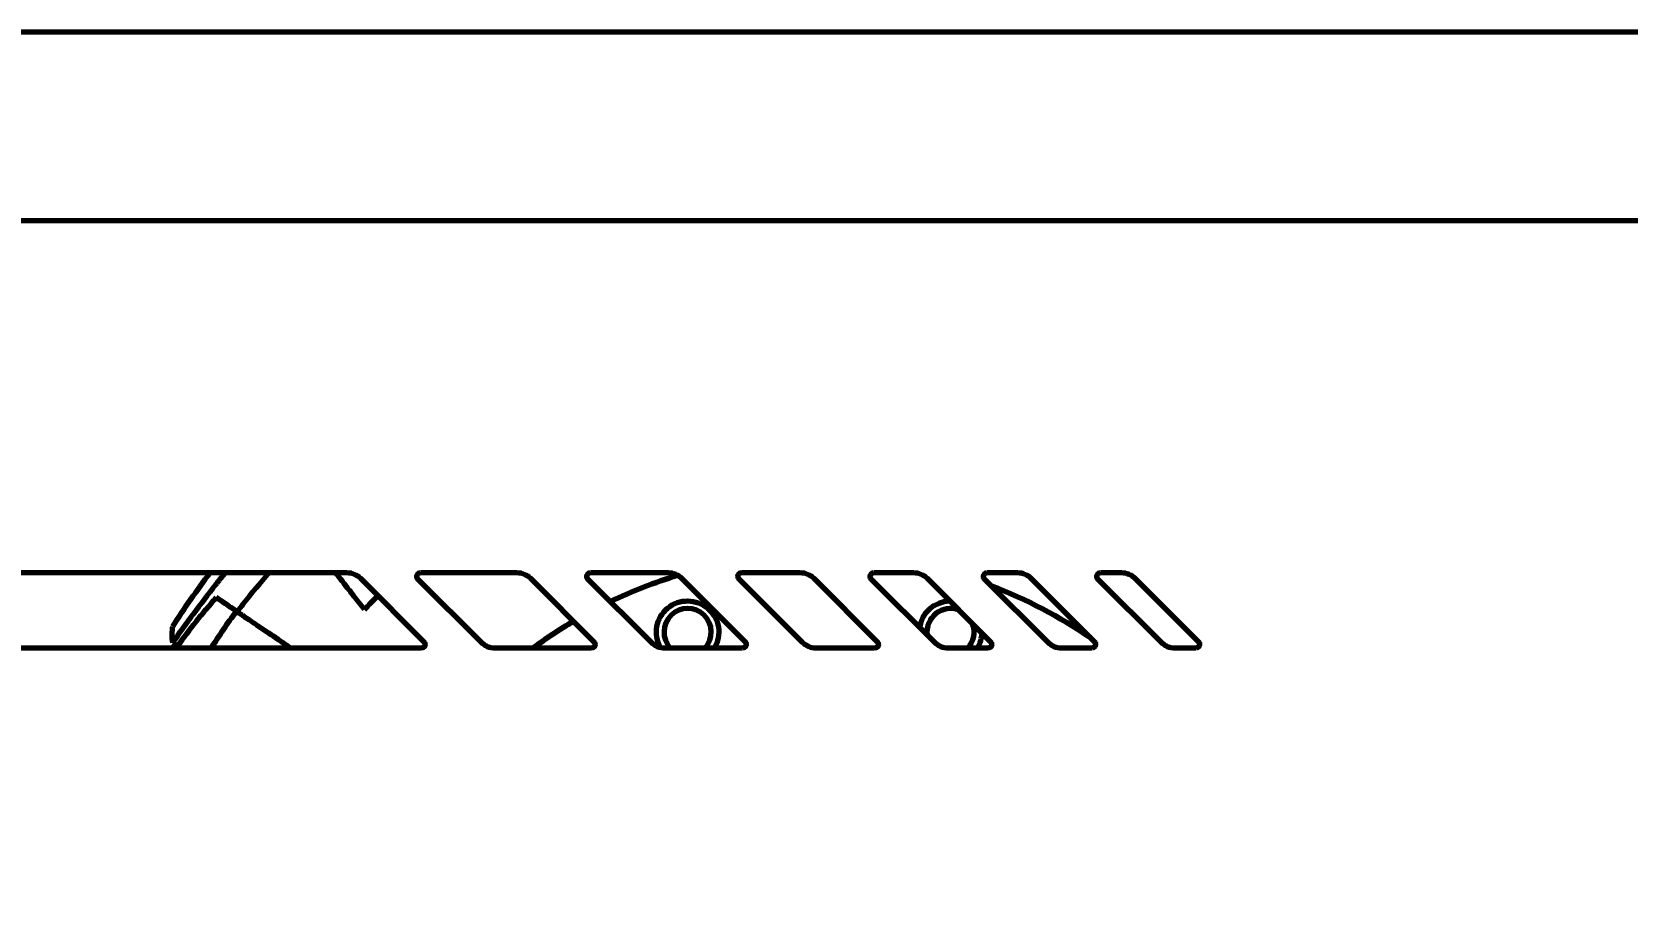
# Model space of a CAD drawing. Header units: millimetres. Extents: x 0 to 1189, y 0 to 841.
# Drawn here: x 619.1 to 703.6, y 311.2 to 358.2 of the extents above; entities that cross this region are included whole.
import ezdxf

# ---------------------------------------------------------------- set-up
doc = ezdxf.new("R2010")
doc.units = ezdxf.units.MM
doc.header["$LTSCALE"] = 0.75
doc.layers.add('FD_Dimensions', color=7, linetype='Continuous', lineweight=35)
doc.layers.add('Visible', color=7, linetype='Continuous', lineweight=70)
doc.styles.get("Standard").update_dxf_attribs({"font": 'arial.ttf'})
doc.dimstyles.new('Dim-ISO-25', dxfattribs={"dimtxt": 3.5, "dimasz": 3.5, "dimexe": 2.1, "dimexo": 2.1, "dimgap": 1.4, "dimtad": 1, "dimzin": 12, "dimdsep": 46, "dimtxsty": 'Standard', "dimcen": 0, "dimazin": 3, "dimtp": 0.1, "dimtm": 0.1, "dimtfac": 0.714286, "dimtmove": 0, "dimatfit": 3, "dimfxl": 1, "dimtzin": 12, "dimarcsym": 0})

# ---------------------------------------------------------------- blocks, each defined once
blk = doc.blocks.new('*D31')
at = {"layer": 'Defpoints', "color": 0, "transparency": 16777216}
for p in [(586.804795, 358.159183), (807.04622, 358.159183), (572.723978, 264.278999)]:
    blk.add_point(p, dxfattribs=at)
at = {"layer": 'FD_Dimensions', "color": 0, "lineweight": -2, "transparency": 16777216}
for p, q in [((588.904795, 358.159183), (809.14622, 358.159183)), ((807.04622, 267.778999), (807.04622, 354.659183)), ((574.823978, 264.278999), (809.14622, 264.278999))]:
    blk.add_line(p, q, dxfattribs=at)
at = {"layer": 'FD_Dimensions', "color": 0, "transparency": 16777216}
for points in [[(806.462887, 354.659183), (807.629554, 354.659183), (807.04622, 358.159183)], [(806.462887, 267.778999), (807.629554, 267.778999), (807.04622, 264.278999)]]:
    blk.add_solid(points, dxfattribs=at)
at = {"layer": 'FD_Dimensions', "color": 0, "transparency": 16777216, "insert": (803.858021, 311.219091), "char_height": 3.5, "attachment_point": 5, "rotation": 90}
blk.add_mtext('93.88', dxfattribs=at)

msp = doc.modelspace()

# ---------------------------------------------------------------- linework, layer by layer
at = {"layer": 'Visible', "extrusion": (0, 1, 0)}
for p, q in [((588.805, 358.159), (732.805, 358.159)), ((741.639, 348.159), (579.971, 348.159)), ((585.641, 329.518), (635.813, 329.518)), ((639.71, 329.518), (644.813, 329.518)), ((648.71, 329.518), (652.813, 329.518)), ((656.71, 329.518), (659.813, 329.518)), ((663.71, 329.518), (665.813, 329.518)), ((669.71, 329.518), (671.313, 329.518)), ((675.71, 329.518), (676.813, 329.518)), ((636.52, 329.225), (639.886, 325.86)), ((642.934, 325.811), (639.569, 329.177)), ((645.52, 329.225), (648.886, 325.86)), ((651.934, 325.811), (648.569, 329.177)), ((653.52, 329.225), (656.886, 325.86)), ((659.934, 325.811), (656.569, 329.177)), ((660.52, 329.225), (663.886, 325.86)), ((666.934, 325.811), (663.569, 329.177)), ((666.52, 329.225), (669.886, 325.86)), ((672.934, 325.811), (669.569, 329.177)), ((672.02, 329.225), (675.386, 325.86)), ((678.934, 325.811), (675.569, 329.177)), ((677.52, 329.225), (680.886, 325.86)), ((636.733, 327.563), (636.175, 328.277)), ((639.744, 325.518), (617.718, 325.518)), ((626.585, 325.8), (626.849, 325.641)), ((648.744, 325.518), (643.641, 325.518)), ((656.744, 325.518), (652.641, 325.518)), ((663.744, 325.518), (660.641, 325.518)), ((669.744, 325.518), (667.641, 325.518)), ((675.244, 325.518), (673.641, 325.518)), ((680.744, 325.518), (679.641, 325.518))]:
    msp.add_line(p, q, dxfattribs=at)
at = {"layer": 'Visible', "extrusion": (1e-16, 0, -1)}
for centre, radius, start, end in [((-660.805, 304.947), 40.53, 32.41381, 37.31867), ((-635.813, 328.518), 1, 90, 135), ((-639.71, 329.318), 0.2, 315, 90), ((-644.813, 328.518), 1, 90, 135), ((-648.71, 329.318), 0.2, 315, 90), ((-660.805, 304.947), 25.55, 64.38571, 72.97596), ((-652.813, 328.518), 1, 90, 135), ((-656.71, 329.318), 0.2, 315, 90), ((-659.813, 328.518), 1, 90, 135), ((-663.71, 329.318), 0.2, 315, 90), ((-665.813, 328.518), 1, 90, 135), ((-669.71, 329.318), 0.2, 315, 90), ((-671.313, 328.518), 1, 90, 135), ((-675.71, 329.318), 0.2, 315, 90), ((-676.813, 328.518), 1, 90, 135), ((-660.805, 304.947), 25.55, 110.93865, 124.20328), ((-660.805, 304.947), 33.029, 43.2144, 44.99206), ((-653.844, 326.37), 1.65, 329.97821, 211.06306), ((-667.765, 326.37), 1.65, 8.44994, 88.63991), ((-660.805, 304.947), 38.198, 32.58437, 36.13968), ((-660.805, 304.947), 25.55, 53.62322, 59.4124), ((-667.765, 326.37), 1.65, 181.36009, 211.06306), ((-639.744, 325.718), 0.2, 135, 270), ((-643.641, 326.518), 1, 270, 315), ((-648.744, 325.718), 0.2, 135, 270), ((-652.641, 326.518), 1, 270, 315), ((-656.744, 325.718), 0.2, 135, 270), ((-660.641, 326.518), 1, 270, 315), ((-663.744, 325.718), 0.2, 135, 270), ((-667.641, 326.518), 1, 270, 315), ((-669.744, 325.718), 0.2, 135, 270), ((-673.641, 326.518), 1, 270, 315), ((-675.244, 325.718), 0.2, 135, 270), ((-679.641, 326.518), 1, 270, 315), ((-680.744, 325.718), 0.2, 135, 270)]:
    msp.add_arc(centre, radius, start, end, dxfattribs=at)
at = {"layer": 'Visible'}
for centre, radius, start, end in [((660.805, 304.947), 25.55, 107.02404, 115.61429), ((660.805, 304.947), 25.55, 55.79672, 69.06135), ((660.805, 304.947), 25.55, 120.5876, 126.37678), ((653.844, 326.37), 1.25, 317.07071, 222.92929), ((667.765, 326.37), 1.25, 69.36118, 186.82187), ((667.765, 326.37), 1.25, 317.07071, 20.63882)]:
    msp.add_arc(centre, radius, start, end, dxfattribs=at)
msp.add_ellipse((660.662, 301.443), major_axis=(-34.474, 23.251), ratio=0.922984, start_param=-0.115233, end_param=-0.028667, dxfattribs=at)
at = {"layer": 'Visible', "extrusion": (1e-16, 0, -1)}
msp.add_ellipse((674.921, 298.675), major_axis=(-48.03, 28.86), ratio=0.196114, start_param=-0.150213, end_param=-0.08149, dxfattribs=at)
at = {"layer": 'Visible'}
for points, knots in [([(626.585, 325.8), (627.291, 326.827), (628.054, 327.86), (629.036, 329.097), (629.206, 329.308), (629.377, 329.518)], [11.0190937, 11.0190937, 11.0190937, 11.0190937, 11.4175674, 11.4175674, 11.4997814, 11.4997814, 11.4997814, 11.4997814]), ([(631.694, 329.518), (631.218, 328.969), (630.755, 328.411), (630.2, 327.716), (630.095, 327.584), (629.992, 327.451)], [-11.67057, -11.67057, -11.67057, -11.67057, -11.4510759, -11.4510759, -11.3995009, -11.3995009, -11.3995009, -11.3995009]), ([(636.175, 328.277), (636.098, 328.376), (636.007, 328.492), (635.935, 328.585), (635.934, 328.586), (635.934, 328.587)], [0.44681284, 0.44681284, 0.44681284, 0.44681284, 0.48438099, 0.48438099, 0.4848196, 0.4848196, 0.4848196, 0.4848196]), ([(629.957, 327.475), (630.094, 327.382), (630.266, 327.266), (630.696, 326.976), (630.961, 326.797), (631.495, 326.437), (631.813, 326.223), (632.382, 325.839), (632.621, 325.678), (632.857, 325.518)], [0.2897036, 0.2897036, 0.2897036, 0.2897036, 0.409542, 0.409542, 0.5460875, 0.5460875, 0.6827036, 0.6827036, 0.7734809, 0.7734809, 0.7734809, 0.7734809])]:
    msp.add_open_spline(points, degree=3, knots=knots, dxfattribs=at)
for points in [[(635.934, 328.587), (635.694, 328.894), (635.443, 329.215), (635.206, 329.518)], [(629.957, 327.475), (629.552, 327.748), (629.188, 327.993), (628.884, 328.198)], [(626.817, 325.597), (626.805, 325.57), (626.793, 325.544), (626.781, 325.518)]]:
    msp.add_open_spline(points, degree=3, dxfattribs=at)

# ---------------------------------------------------------------- dimensions: what is measured, and where the dimension line sits
at = {"layer": 'FD_Dimensions'}
dim = msp.add_linear_dim(base=(807.046, 358.159), p1=(572.724, 264.279), p2=(586.805, 358.159), angle=90, dimstyle='Dim-ISO-25', override={"dimlfac": 1, "dimclrd": 0, "dimclre": 0}, dxfattribs=at)
dim.commit()
dim.dimension.update_dxf_attribs({"geometry": '*D31', "text_midpoint": (803.858, 311.219)})

doc.saveas('drawing.dxf')
